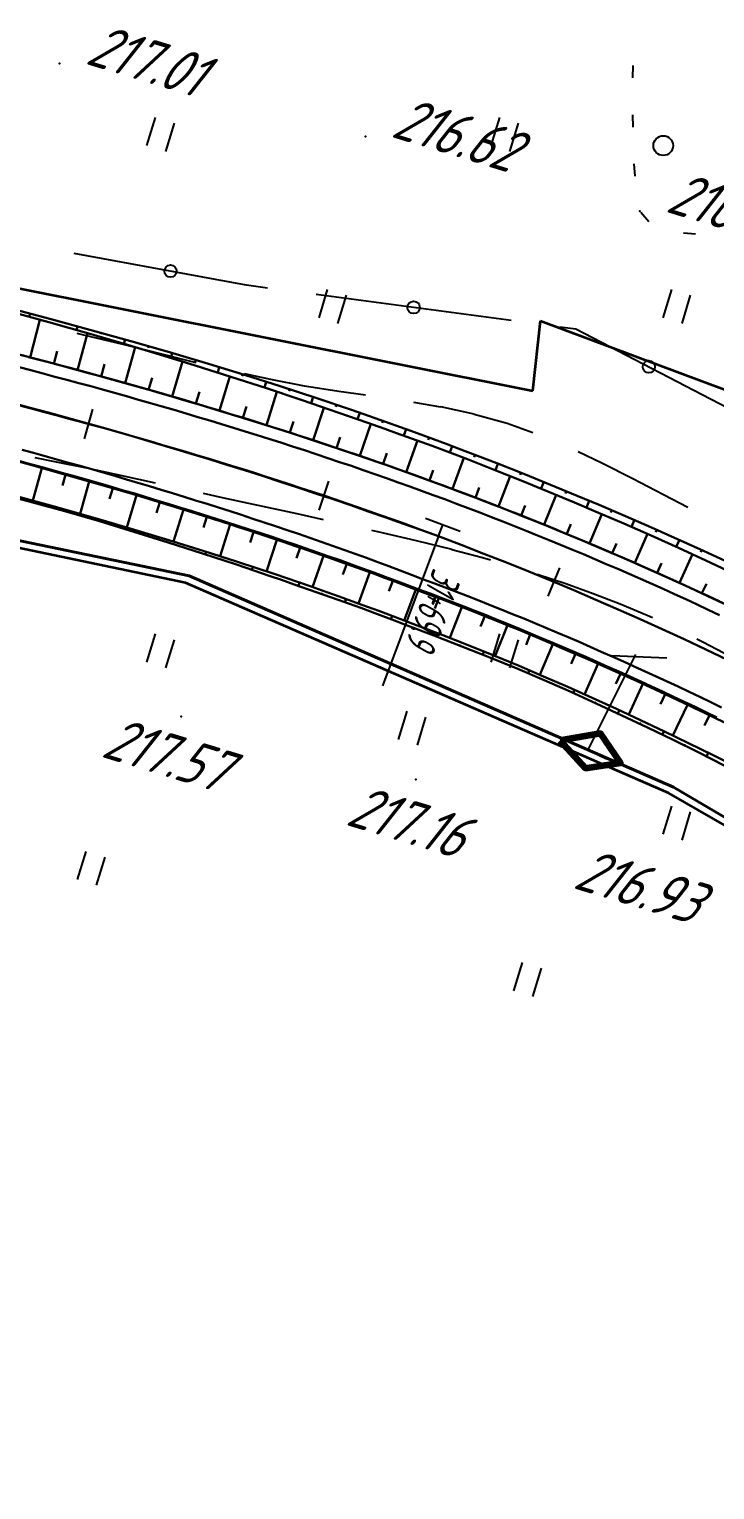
# Model space of a CAD drawing. Header units: millimetres. Extents: x -698 to 8131, y -704 to 4503.
# Drawn here: x 2286.4 to 2342.1, y 3281.5 to 3400.3 of the extents above; entities that cross this region are included whole.
import ezdxf

# ---------------------------------------------------------------- set-up
doc = ezdxf.new("R2010")
doc.units = ezdxf.units.MM
doc.linetypes.add('CONTI', pattern=[0])
for name, color, linetype, lineweight in [('10', 1, 'Continuous', 35), ('КОПИЯ_ОСЬ_13_ОТКОСЫ', 7, 'Continuous', 30), ('КОПИЯ_ОСЬ_ГРАНИЦЫ_ПОЛОС', 7, 'Continuous', 30), ('ОСЬ_ВЕРХ_ПОКРЫТИЯ_ГРАНИЦЫ_ПОЛОС', 7, 'Continuous', 30), ('ОСЬ_ВЕРХ_ПОКРЫТИЯ_ОСЬ', 1, 'Continuous', 30)]:
    doc.layers.add(name, color=color, linetype=linetype, lineweight=lineweight)
for name, color, linetype in [('_Ростелеком', 6, 'Continuous'), ('PI_OTDEFAULT', 172, 'CONTI'), ('PI_TTDEFAULT', 5, 'CONTI'), ('PLN_O', 7, 'CONTI'), ('SIT_LDEFAULT', 7, 'CONTI'), ('ZAPSKDEFAULT', 7, 'CONTI'), ('ОСЬ_ВЕРХ_ПОКРЫТИЯ_ПИКЕТЫ', 1, 'Continuous'), ('ОСЬ_ВЕРХ_ПОКРЫТИЯ_РАЗБИВКА_КРИВ', 1, 'Continuous'), ('разметка', 7, 'Continuous')]:
    doc.layers.add(name, color=color, linetype=linetype)
doc.styles.add('eskd', font='isocpeui.ttf', dxfattribs={"width": 1.2})
doc.styles.get("Standard").update_dxf_attribs({"font": 'isocpeui.ttf'})
doc.styles.add('STYLE1', font='isocpeui.ttf', dxfattribs={"width": 0.9})
doc.linetypes.add('кабель_связи_проект.', pattern='A,10,-1,["/",STYLE1,S=3,R=0,X=0,Y=-1.5],-4.1', length=15.1)

# ---------------------------------------------------------------- blocks, each defined once
blk = doc.blocks.new('BL_2011')
at = {"color": 0}
for p, q in [((0, 0), (0, 2.4)), ((1.6, 0), (1.6, 2.4))]:
    blk.add_line(p, q, dxfattribs=at)
blk = doc.blocks.new('BL_2002')
at = {"color": 0}
blk.add_circle((0, 0), 0.8, dxfattribs=at)

msp = doc.modelspace()

# ---------------------------------------------------------------- linework, layer by layer
at = {"layer": '10'}
for points in [[(2141.8, 3408.07), (2216.55, 3392.8), (2263.27, 3383.66), (2327.33, 3370.89), (2327.94, 3376.59), (2354.99, 3366.48), (2380.91, 3351.07), (2408.59, 3327.21), (2444.31, 3286.75), (2473.71, 3241.11), (2495.67, 3193.46), (2512.75, 3149.97), (2512.75, 3149.97), (2597.5, 3024.69), (2712.63, 2889.22), (2781.31, 2835.2), (2837.99, 2782.75), (2867.96, 2764.36), (2948.25, 2701.49), (2981.85, 2680.24), (3061.58, 2646.56), (3212.79, 2609.87)], [(2700.54, 2872.25), (2645.98, 2933.87), (2603.84, 2982.23), (2584.73, 3006.65), (2575.9, 3017.94), (2574.84, 3019.51), (2545.45, 3062.98), (2518.98, 3099.94), (2500.35, 3115), (2486.13, 3135.93), (2472.17, 3192.89), (2452.9, 3232.37), (2449.49, 3239.37), (2421.5, 3277.62), (2391.93, 3307.41), (2338.39, 3338.18), (2299.07, 3355.29), (2224.74, 3370.8), (2162.78, 3383.77), (2086.08, 3399.1)]]:
    msp.add_lwpolyline(points, dxfattribs=at)
at = {"layer": '_Ростелеком', "linetype": 'кабель_связи_проект.', "lineweight": 40, "ltscale": 0.25}
msp.add_lwpolyline([(2116.88, 3393.62), (2299.36, 3355.85), (2338.77, 3338.66), (2391.92, 3307.42), (2421.5, 3277.62), (2449.49, 3239.37), (2449.49, 3239.37), (2459.48, 3220.23), (2472.62, 3193.32), (2491.02, 3138.52), (2518.98, 3099.94), (2545.45, 3062.98), (2564.44, 3034.9), (2576.39, 3018.52), (2615.36, 2969.79), (2659.47, 2919.35), (2688.57, 2886.45), (2711.71, 2861.19)], dxfattribs=at)
at = {"layer": '_Ростелеком', "ltscale": 0.25}
for points in [[(2335.67, 3349.44), (2331.79, 3341.7), (2333.32, 3340.98)], [(2333.74, 3349.37), (2338.22, 3349.18)]]:
    msp.add_lwpolyline(points, dxfattribs=at)
at = {"layer": '_Ростелеком', "lineweight": 100, "ltscale": 0.25}
msp.add_lwpolyline([(2329.55, 3342.47), (2331.62, 3340.21), (2334.45, 3340.65), (2332.82, 3343.03), (2329.55, 3342.47)], dxfattribs=at)
at = {"layer": 'PI_TTDEFAULT', "color": 5}
for p in [(2288.82, 3397.52, 217.01), (2313.7, 3391.58, 216.62), (2336.04, 3385.49, 216.29), (2298.71, 3344.41, 217.57), (2317.81, 3339.29, 217.16), (2332.91, 3332.94, 216.93)]:
    msp.add_point(p, dxfattribs=at)
at = {"layer": 'PLN_O'}
for p, q in [((2289.98, 3382.08), (2303.83, 3379.53)), ((2303.83, 3379.53), (2305.73, 3379.28)), ((2309.7, 3378.74), (2325.56, 3376.63)), ((2329.52, 3376.1), (2330.83, 3375.93)), ((2330.83, 3375.93), (2343.86, 3369.17))]:
    msp.add_line(p, q, dxfattribs=at)
for centre in [(2297.85, 3380.63), (2317.63, 3377.68), (2336.76, 3372.85)]:
    msp.add_circle(centre, 0.5, dxfattribs=at)
at = {"layer": 'SIT_LDEFAULT', "color": 7}
for p, q in [((2335.45, 3397.34), (2335.44, 3396.34)), ((2335.43, 3393.34), (2335.45, 3392.34)), ((2335.55, 3389.34), (2335.61, 3388.34)), ((2336.11, 3385.41), (2336.76, 3384.65)), ((2339.57, 3383.73), (2340.57, 3383.65)), ((2290.8, 3375.42), (2290.25, 3375.55)), ((2293.99, 3374.66), (2290.8, 3375.43)), ((2297.14, 3373.87), (2293.99, 3374.65)), ((2299.95, 3373.18), (2297.14, 3373.87)), ((2306.01, 3371.8), (2303.86, 3372.28)), ((2308.76, 3371.28), (2306.01, 3371.8)), ((2311.53, 3370.85), (2308.76, 3371.28)), ((2313.71, 3370.54), (2311.53, 3370.85)), ((2319.85, 3369.57), (2317.65, 3369.95)), ((2322.56, 3368.99), (2319.85, 3369.58)), ((2325.23, 3368.23), (2322.56, 3368.98)), ((2327.33, 3367.48), (2325.23, 3368.24)), ((2332.94, 3365.01), (2331.01, 3365.93)), ((2286.81, 3365.46), (2288.42, 3365.15)), ((2288.42, 3365.15), (2291.15, 3364.59)), ((2335.45, 3363.74), (2332.94, 3365.01)), ((2291.15, 3364.59), (2293.88, 3364.01)), ((2293.88, 3364.01), (2296.6, 3363.42)), ((2337.95, 3362.43), (2335.45, 3363.74)), ((2300.51, 3362.57), (2302.06, 3362.23)), ((2339.93, 3361.4), (2337.95, 3362.43)), ((2302.06, 3362.22), (2304.96, 3361.59)), ((2304.96, 3361.59), (2308.12, 3360.91)), ((2308.12, 3360.91), (2310.28, 3360.44)), ((2314.19, 3359.56), (2314.69, 3359.45)), ((2314.69, 3359.46), (2317.84, 3358.73)), ((2317.84, 3358.73), (2320.74, 3358.01)), ((2320.74, 3358), (2323.24, 3357.33)), ((2323.24, 3357.34), (2323.89, 3357.15)), ((2327.72, 3355.99), (2327.76, 3355.98)), ((2327.76, 3355.97), (2330.01, 3355.22)), ((2330.01, 3355.22), (2332.24, 3354.42)), ((2332.24, 3354.42), (2334.44, 3353.58)), ((2334.44, 3353.57), (2336.62, 3352.66)), ((2336.62, 3352.66), (2337.06, 3352.46)), ((2340.67, 3350.73), (2341.15, 3350.49)), ((2341.15, 3350.49), (2343.99, 3349))]:
    msp.add_line(p, q, dxfattribs=at)
at = {"layer": 'КОПИЯ_ОСЬ_13_ОТКОСЫ'}
for points in [[(2284.69, 3377.36), (2287.96, 3376.47), (2291.21, 3375.54), (2294.09, 3374.71), (2296.96, 3373.85), (2299.86, 3372.96), (2302.76, 3372.04), (2305.66, 3371.1), (2308.55, 3370.14), (2313.83, 3368.31), (2315.28, 3367.8), (2316.24, 3367.46), (2319.13, 3366.41), (2322, 3365.33), (2324.19, 3364.47), (2326.37, 3363.6), (2328.55, 3362.71), (2330.72, 3361.81), (2332.48, 3361.06), (2334.72, 3360.1), (2336.95, 3359.12), (2339.17, 3358.12), (2341.39, 3357.1), (2343.59, 3356.07)], [(2284.69, 3377.36), (2287.96, 3376.47), (2291.21, 3375.54), (2294.09, 3374.71), (2296.96, 3373.85), (2299.86, 3372.96), (2302.76, 3372.04), (2305.66, 3371.1), (2308.55, 3370.14), (2313.83, 3368.31), (2315.28, 3367.8), (2316.24, 3367.46), (2319.13, 3366.41), (2322, 3365.33), (2324.19, 3364.47), (2326.37, 3363.6), (2328.55, 3362.71), (2330.72, 3361.81), (2332.48, 3361.06), (2334.72, 3360.1), (2336.95, 3359.12), (2339.17, 3358.12), (2341.39, 3357.1), (2343.59, 3356.07)], [(2284.76, 3377.61), (2288.03, 3376.75), (2291.3, 3375.86), (2295.12, 3374.79), (2298.04, 3373.95), (2300.95, 3373.08), (2303.87, 3372.18), (2306.77, 3371.26), (2309.67, 3370.32), (2312.57, 3369.35), (2314.5, 3368.67), (2317.4, 3367.64), (2320.28, 3366.58), (2321.24, 3366.21), (2324.39, 3365), (2326.58, 3364.14), (2328.77, 3363.25), (2330.94, 3362.36), (2332.71, 3361.61), (2334.85, 3360.71), (2336.98, 3359.78), (2339.1, 3358.84), (2341.21, 3357.89), (2343.32, 3356.91)], [(2286.43, 3377.17), (2286.36, 3376.91)], [(2286.43, 3373.61), (2287.22, 3376.67)], [(2288.36, 3376.66), (2288.34, 3376.57)], [(2290.29, 3376.14), (2290.21, 3375.83)], [(2290.29, 3372.57), (2291.1, 3375.58)], [(2292.22, 3375.6), (2292.19, 3375.5)], [(2294.15, 3375.06), (2294.05, 3374.72)], [(2294.15, 3371.52), (2294.97, 3374.45)], [(2296.07, 3374.52), (2296.04, 3374.4)], [(2284.37, 3374.14), (2287.62, 3373.3), (2293.23, 3371.78), (2296.13, 3370.96), (2299.03, 3370.12), (2301.92, 3369.25), (2304.8, 3368.37), (2307.68, 3367.45), (2310.55, 3366.51), (2313.19, 3365.62), (2315.82, 3364.71), (2318.88, 3363.61), (2321.93, 3362.48), (2324.05, 3361.67), (2326.17, 3360.84), (2328.27, 3359.99), (2330.37, 3359.13), (2332.47, 3358.25), (2334.55, 3357.36), (2336.63, 3356.45), (2338.71, 3355.52), (2340.77, 3354.57), (2342.83, 3353.61)], [(2288.36, 3373.1), (2288.63, 3374.11)], [(2292.22, 3372.05), (2292.49, 3373.05)], [(2297.99, 3373.96), (2297.88, 3373.57)], [(2297.99, 3370.42), (2298.83, 3373.28)], [(2299.91, 3373.39), (2299.87, 3373.26)], [(2296.07, 3370.98), (2296.35, 3371.95)], [(2301.82, 3372.81), (2301.69, 3372.38)], [(2301.83, 3369.28), (2302.67, 3372.07)], [(2303.73, 3372.22), (2303.69, 3372.08)], [(2299.91, 3369.86), (2300.2, 3370.81)], [(2305.64, 3371.63), (2305.49, 3371.16)], [(2305.65, 3368.1), (2306.51, 3370.82)], [(2307.55, 3371.02), (2307.5, 3370.86)], [(2303.74, 3368.7), (2304.03, 3369.62)], [(2309.45, 3370.39), (2309.28, 3369.88)], [(2309.46, 3366.87), (2310.33, 3369.52)], [(2311.34, 3369.76), (2311.29, 3369.59)], [(2307.56, 3367.49), (2307.85, 3368.4)], [(2313.24, 3369.11), (2313.05, 3368.58)], [(2315.13, 3368.45), (2315.06, 3368.28)], [(2311.36, 3366.24), (2311.65, 3367.12)], [(2313.25, 3365.6), (2314.14, 3368.2)], [(2317.01, 3367.78), (2316.82, 3367.25)], [(2318.89, 3367.09), (2318.82, 3366.92)], [(2317.03, 3364.28), (2317.94, 3366.84)], [(2320.76, 3366.39), (2320.56, 3365.87)], [(2283.19, 3365.76), (2286.38, 3364.9), (2291.9, 3363.34), (2294.73, 3362.51), (2297.56, 3361.66), (2300.37, 3360.78), (2303.18, 3359.89), (2307.83, 3358.34), (2312.48, 3356.71), (2315.25, 3355.7), (2318.01, 3354.66), (2320.05, 3353.89), (2322.08, 3353.1), (2324.1, 3352.3), (2326.12, 3351.48), (2328.13, 3350.64), (2330.13, 3349.79), (2332.13, 3348.93), (2334.12, 3348.04), (2336.11, 3347.14), (2338.08, 3346.23), (2340.05, 3345.3), (2342.01, 3344.36), (2343.97, 3343.4)], [(2315.14, 3364.95), (2315.44, 3365.81)], [(2320.78, 3362.91), (2321.72, 3365.43)], [(2322.63, 3365.68), (2322.56, 3365.5)], [(2324.49, 3364.96), (2324.29, 3364.43)], [(2287.38, 3364.61), (2286.64, 3361.97)], [(2289.31, 3364.07), (2289.06, 3363.19)], [(2291.23, 3363.53), (2290.49, 3360.89)], [(2318.91, 3363.6), (2319.22, 3364.45)], [(2324.52, 3361.48), (2325.48, 3363.96)], [(2326.36, 3364.23), (2326.29, 3364.05)], [(2328.21, 3363.48), (2327.99, 3362.94)], [(2283.36, 3362.68), (2286.53, 3361.84), (2289.24, 3361.1), (2292.06, 3360.28), (2294.86, 3359.43), (2297.65, 3358.56), (2300.44, 3357.67), (2303.21, 3356.76), (2305.97, 3355.82), (2306.89, 3355.51), (2307.9, 3355.15), (2311.5, 3353.91), (2312.41, 3353.58), (2313.33, 3353.24), (2314.69, 3352.73), (2316.06, 3352.21), (2316.96, 3351.86), (2319.26, 3350.99), (2321.56, 3350.11), (2323.84, 3349.21), (2326.11, 3348.29), (2328.24, 3347.37), (2330.36, 3346.43), (2332.47, 3345.48), (2334.57, 3344.5), (2336.66, 3343.51), (2338.74, 3342.5), (2340.82, 3341.48), (2342.89, 3340.43)], [(2285.22, 3362.36), (2288.38, 3361.49), (2292.1, 3360.43), (2294.91, 3359.6), (2297.71, 3358.75), (2300.5, 3357.89), (2303.29, 3356.99), (2306.29, 3356), (2309.28, 3354.97), (2310.2, 3354.65), (2311.58, 3354.16), (2313.42, 3353.5), (2314.79, 3353), (2316.16, 3352.48), (2317.91, 3351.82), (2319.99, 3351.02), (2322.07, 3350.21), (2324.15, 3349.37), (2326.21, 3348.52), (2328.2, 3347.67), (2330.18, 3346.81), (2332.16, 3345.93), (2334.13, 3345.03), (2336.09, 3344.11), (2338.04, 3343.19), (2339.99, 3342.24), (2341.93, 3341.28), (2343.86, 3340.31)], [(2293.16, 3362.98), (2292.9, 3362.1)], [(2295.07, 3362.41), (2294.29, 3359.79)], [(2322.65, 3362.2), (2322.97, 3363.04)], [(2328.24, 3360.01), (2329.22, 3362.44)], [(2330.06, 3362.72), (2329.99, 3362.54)], [(2287.28, 3361.64), (2287.29, 3361.69)], [(2289.21, 3361.11), (2289.24, 3361.24)], [(2296.99, 3361.83), (2296.72, 3360.96)], [(2298.9, 3361.24), (2298.09, 3358.64)], [(2326.38, 3360.75), (2326.71, 3361.58)], [(2331.91, 3361.95), (2331.68, 3361.4)], [(2333.75, 3361.18), (2333.67, 3360.99)], [(2291.13, 3360.55), (2291.14, 3360.6)], [(2293.04, 3359.98), (2293.09, 3360.14)], [(2300.81, 3360.65), (2300.53, 3359.78)], [(2302.71, 3360.04), (2301.88, 3357.45)], [(2330.09, 3359.25), (2330.42, 3360.06)], [(2331.94, 3358.48), (2332.94, 3360.87)], [(2335.59, 3360.39), (2335.35, 3359.83)], [(2294.96, 3359.4), (2294.97, 3359.45)], [(2296.87, 3358.81), (2296.93, 3358.99)], [(2304.61, 3359.41), (2304.33, 3358.55)], [(2306.51, 3358.78), (2305.66, 3356.21)], [(2335.61, 3356.9), (2336.64, 3359.26)], [(2337.42, 3359.59), (2337.34, 3359.4)], [(2339.25, 3358.78), (2338.99, 3358.2)], [(2298.77, 3358.21), (2298.79, 3358.27)], [(2300.68, 3357.59), (2300.75, 3357.81)], [(2308.41, 3358.14), (2308.11, 3357.29)], [(2333.78, 3357.7), (2334.12, 3358.49)], [(2339.26, 3355.27), (2340.32, 3357.6)], [(2341.07, 3357.95), (2340.98, 3357.76)], [(2302.58, 3356.97), (2302.6, 3357.04)], [(2304.47, 3356.33), (2304.56, 3356.58)], [(2310.29, 3357.48), (2309.4, 3354.93)], [(2312.18, 3356.82), (2311.88, 3355.97)], [(2337.44, 3356.09), (2337.79, 3356.87)], [(2306.37, 3355.69), (2306.39, 3355.77)], [(2308.26, 3355.03), (2308.35, 3355.3)], [(2314.06, 3356.14), (2313.13, 3353.6)], [(2315.94, 3355.44), (2315.62, 3354.6)], [(2341.08, 3354.43), (2341.44, 3355.21)], [(2310.15, 3354.38), (2310.18, 3354.47)], [(2312.03, 3353.72), (2312.13, 3353.97)], [(2317.81, 3354.73), (2316.85, 3352.22)], [(2319.68, 3354.03), (2319.36, 3353.19)], [(2313.91, 3353.02), (2313.94, 3353.1)], [(2321.55, 3353.31), (2320.57, 3350.8)], [(2315.78, 3352.31), (2315.88, 3352.59)], [(2317.65, 3351.6), (2317.68, 3351.69)], [(2323.41, 3352.57), (2323.07, 3351.74)], [(2325.26, 3351.83), (2324.25, 3349.33)], [(2319.52, 3350.9), (2319.62, 3351.17)], [(2327.11, 3351.07), (2326.77, 3350.24)], [(2321.39, 3350.18), (2321.42, 3350.27)], [(2323.25, 3349.45), (2323.35, 3349.7)], [(2328.96, 3350.29), (2327.9, 3347.8)], [(2330.79, 3349.51), (2330.44, 3348.68)], [(2325.1, 3348.7), (2325.14, 3348.78)], [(2326.95, 3347.93), (2327.05, 3348.17)], [(2332.63, 3348.71), (2331.53, 3346.21)], [(2328.78, 3347.13), (2328.82, 3347.21)], [(2334.45, 3347.89), (2334.08, 3347.06)], [(2336.28, 3347.07), (2335.13, 3344.56)], [(2330.61, 3346.32), (2330.72, 3346.57)], [(2338.09, 3346.23), (2337.7, 3345.4)], [(2332.43, 3345.49), (2332.47, 3345.57)], [(2334.25, 3344.65), (2334.37, 3344.92)], [(2339.9, 3345.37), (2338.71, 3342.87)], [(2341.7, 3344.51), (2341.3, 3343.67)], [(2336.06, 3343.8), (2336.1, 3343.89)], [(2337.86, 3342.93), (2337.99, 3343.21)], [(2339.66, 3342.06), (2339.7, 3342.15)], [(2341.45, 3341.16), (2341.59, 3341.45)]]:
    msp.add_lwpolyline(points, dxfattribs=at)
at = {"layer": 'КОПИЯ_ОСЬ_ГРАНИЦЫ_ПОЛОС'}
for points in [[(2285.78, 3373.78), (2286.76, 3373.52), (2287.73, 3373.27), (2288.71, 3373.01), (2289.68, 3372.75), (2290.65, 3372.49), (2291.63, 3372.22), (2292.6, 3371.95), (2293.57, 3371.68), (2294.54, 3371.41), (2295.52, 3371.13), (2296.49, 3370.86), (2297.46, 3370.58), (2298.43, 3370.29), (2299.4, 3370.01), (2300.36, 3369.72), (2301.33, 3369.43), (2302.3, 3369.14), (2303.27, 3368.84), (2304.23, 3368.54), (2305.2, 3368.24), (2306.16, 3367.94), (2307.12, 3367.63), (2308.09, 3367.32), (2309.05, 3367.01), (2310.01, 3366.69), (2310.97, 3366.37), (2311.93, 3366.05), (2312.89, 3365.72), (2313.85, 3365.4), (2314.8, 3365.06), (2315.76, 3364.73), (2316.71, 3364.39), (2317.67, 3364.05), (2318.62, 3363.71), (2319.57, 3363.36), (2320.52, 3363.01), (2321.47, 3362.65), (2322.42, 3362.29), (2323.37, 3361.93), (2324.31, 3361.57), (2325.26, 3361.2), (2326.2, 3360.83), (2327.14, 3360.45), (2328.08, 3360.07), (2329.02, 3359.69), (2329.96, 3359.3), (2330.9, 3358.92), (2331.83, 3358.52), (2332.76, 3358.13), (2333.7, 3357.73), (2334.63, 3357.33), (2335.56, 3356.92), (2336.48, 3356.51), (2337.41, 3356.1), (2338.34, 3355.69), (2339.26, 3355.27), (2340.18, 3354.85), (2341.1, 3354.42), (2342.02, 3353.99), (2342.94, 3353.56)], [(2285.52, 3365.19), (2286.47, 3364.94), (2287.41, 3364.68), (2288.35, 3364.42), (2289.3, 3364.15), (2290.24, 3363.89), (2291.18, 3363.62), (2292.12, 3363.35), (2293.06, 3363.08), (2294, 3362.8), (2294.94, 3362.53), (2295.87, 3362.25), (2296.81, 3361.96), (2297.74, 3361.68), (2298.68, 3361.39), (2299.61, 3361.1), (2300.54, 3360.81), (2301.47, 3360.52), (2302.4, 3360.22), (2303.33, 3359.92), (2304.26, 3359.62), (2305.19, 3359.32), (2306.11, 3359.01), (2307.04, 3358.7), (2307.96, 3358.39), (2308.88, 3358.07), (2309.81, 3357.75), (2310.73, 3357.43), (2311.64, 3357.11), (2312.56, 3356.78), (2313.48, 3356.45), (2314.39, 3356.12), (2315.31, 3355.78), (2316.22, 3355.44), (2317.13, 3355.1), (2318.04, 3354.75), (2318.96, 3354.41), (2319.87, 3354.06), (2320.79, 3353.71), (2321.7, 3353.36), (2322.61, 3353), (2323.52, 3352.64), (2324.42, 3352.27), (2325.33, 3351.91), (2326.23, 3351.54), (2327.14, 3351.16), (2328.04, 3350.79), (2328.94, 3350.41), (2329.84, 3350.03), (2330.74, 3349.64), (2331.64, 3349.25), (2332.53, 3348.86), (2333.42, 3348.46), (2334.32, 3348.07), (2335.21, 3347.66), (2336.1, 3347.26), (2336.99, 3346.85), (2337.87, 3346.44), (2338.76, 3346.02), (2339.64, 3345.61), (2340.52, 3345.19), (2341.4, 3344.76), (2342.28, 3344.34)]]:
    msp.add_lwpolyline(points, dxfattribs=at)
at = {"layer": 'ОСЬ_ВЕРХ_ПОКРЫТИЯ_ГРАНИЦЫ_ПОЛОС', "linetype": 'Continuous'}
for points in [[(2286.31, 3373.64), (2287.28, 3373.39), (2288.26, 3373.13), (2289.23, 3372.87), (2290.2, 3372.61), (2291.18, 3372.34), (2292.15, 3372.08), (2293.12, 3371.81), (2294.09, 3371.54), (2295.06, 3371.26), (2296.03, 3370.99), (2297, 3370.71), (2297.97, 3370.43), (2298.94, 3370.14), (2299.91, 3369.86), (2300.88, 3369.57), (2301.84, 3369.28), (2302.81, 3368.98), (2303.78, 3368.69), (2304.74, 3368.39), (2305.7, 3368.08), (2306.67, 3367.78), (2307.63, 3367.47), (2308.59, 3367.16), (2309.55, 3366.84), (2310.51, 3366.53), (2311.47, 3366.2), (2312.43, 3365.88), (2313.39, 3365.55), (2314.34, 3365.22), (2315.3, 3364.89), (2316.25, 3364.55), (2317.21, 3364.22), (2318.16, 3363.87), (2319.11, 3363.53), (2320.06, 3363.18), (2321.01, 3362.82), (2321.96, 3362.47), (2322.91, 3362.11), (2323.85, 3361.74), (2324.8, 3361.38), (2325.74, 3361.01), (2326.68, 3360.63), (2327.62, 3360.26), (2328.56, 3359.88), (2329.5, 3359.49), (2330.44, 3359.11), (2331.37, 3358.72), (2332.3, 3358.32), (2333.24, 3357.93), (2334.17, 3357.53), (2335.1, 3357.12), (2336.02, 3356.72), (2336.95, 3356.31), (2337.88, 3355.89), (2338.8, 3355.48), (2339.72, 3355.06), (2340.64, 3354.64), (2341.56, 3354.21), (2342.48, 3353.78)], [(2342.51, 3352.66), (2341.6, 3353.09), (2340.68, 3353.52), (2339.76, 3353.94), (2338.84, 3354.36), (2337.92, 3354.78), (2337, 3355.19), (2336.08, 3355.6), (2335.16, 3356.01), (2334.23, 3356.41), (2333.3, 3356.81), (2332.37, 3357.21), (2331.44, 3357.6), (2330.51, 3357.99), (2329.58, 3358.38), (2328.64, 3358.76), (2327.71, 3359.14), (2326.77, 3359.52), (2325.83, 3359.9), (2324.89, 3360.27), (2323.95, 3360.63), (2323.01, 3361), (2322.07, 3361.36), (2321.12, 3361.71), (2320.17, 3362.07), (2319.23, 3362.42), (2318.28, 3362.77), (2317.33, 3363.11), (2316.38, 3363.45), (2315.43, 3363.79), (2314.47, 3364.12), (2313.52, 3364.45), (2312.57, 3364.78), (2311.61, 3365.1), (2310.65, 3365.42), (2309.7, 3365.74), (2308.74, 3366.06), (2307.78, 3366.37), (2306.82, 3366.68), (2305.86, 3366.98), (2304.9, 3367.29), (2303.93, 3367.59), (2302.97, 3367.89), (2302.01, 3368.18), (2301.04, 3368.47), (2300.08, 3368.76), (2299.11, 3369.05), (2298.15, 3369.34), (2297.18, 3369.62), (2296.21, 3369.9), (2295.24, 3370.17), (2294.27, 3370.45), (2293.3, 3370.72), (2292.33, 3370.99), (2291.36, 3371.26), (2290.39, 3371.52), (2289.42, 3371.78), (2288.45, 3372.04), (2287.48, 3372.3), (2286.5, 3372.56), (2285.53, 3372.81)]]:
    msp.add_lwpolyline(points, dxfattribs=at)
at = {"layer": 'ОСЬ_ВЕРХ_ПОКРЫТИЯ_ГРАНИЦЫ_ПОЛОС', "linetype": 'Continuous', "lineweight": 30}
for points in [[(2342.68, 3345.15), (2341.8, 3345.57), (2340.91, 3346), (2340.03, 3346.42), (2339.14, 3346.84), (2338.25, 3347.26), (2337.36, 3347.67), (2336.47, 3348.08), (2335.58, 3348.48), (2334.69, 3348.89), (2333.79, 3349.29), (2332.89, 3349.68), (2332, 3350.08), (2331.1, 3350.47), (2330.19, 3350.85), (2329.29, 3351.24), (2328.39, 3351.62), (2327.48, 3352), (2326.58, 3352.37), (2325.67, 3352.74), (2324.76, 3353.11), (2323.85, 3353.47), (2322.94, 3353.84), (2322.03, 3354.19), (2321.11, 3354.55), (2320.2, 3354.9), (2319.28, 3355.25), (2318.36, 3355.59), (2317.45, 3355.94), (2316.54, 3356.29), (2315.62, 3356.63), (2314.71, 3356.97), (2313.79, 3357.3), (2312.87, 3357.63), (2311.95, 3357.96), (2311.03, 3358.29), (2310.11, 3358.61), (2309.18, 3358.93), (2308.26, 3359.25), (2307.33, 3359.56), (2306.4, 3359.88), (2305.48, 3360.19), (2304.55, 3360.49), (2303.62, 3360.8), (2302.69, 3361.1), (2301.75, 3361.4), (2300.82, 3361.69), (2299.89, 3361.98), (2298.95, 3362.28), (2298.01, 3362.56), (2297.08, 3362.85), (2296.14, 3363.13), (2295.2, 3363.41), (2294.26, 3363.69), (2293.32, 3363.97), (2292.38, 3364.24), (2291.44, 3364.52), (2290.49, 3364.78), (2289.55, 3365.05), (2288.61, 3365.32), (2287.66, 3365.58), (2286.71, 3365.84), (2285.77, 3366.1)], [(2342.24, 3344.25), (2341.36, 3344.67), (2340.48, 3345.1), (2339.6, 3345.52), (2338.72, 3345.93), (2337.83, 3346.35), (2336.94, 3346.76), (2336.06, 3347.17), (2335.17, 3347.57), (2334.28, 3347.97), (2333.38, 3348.37), (2332.49, 3348.77), (2331.6, 3349.16), (2330.7, 3349.55), (2329.8, 3349.93), (2328.9, 3350.32), (2328, 3350.7), (2327.1, 3351.07), (2326.2, 3351.45), (2325.29, 3351.82), (2324.39, 3352.18), (2323.48, 3352.55), (2322.57, 3352.91), (2321.66, 3353.26), (2320.75, 3353.62), (2319.84, 3353.97), (2318.93, 3354.31), (2318.01, 3354.66), (2317.1, 3355.01), (2316.18, 3355.35), (2315.27, 3355.69), (2314.36, 3356.03), (2313.45, 3356.36), (2312.53, 3356.69), (2311.61, 3357.02), (2310.7, 3357.34), (2309.78, 3357.67), (2308.86, 3357.99), (2307.93, 3358.3), (2307.01, 3358.62), (2306.09, 3358.93), (2305.16, 3359.24), (2304.24, 3359.54), (2303.31, 3359.84), (2302.38, 3360.15), (2301.45, 3360.44), (2300.52, 3360.74), (2299.59, 3361.03), (2298.66, 3361.32), (2297.72, 3361.61), (2296.79, 3361.89), (2295.85, 3362.18), (2294.92, 3362.46), (2293.98, 3362.73), (2293.04, 3363.01), (2292.1, 3363.28), (2291.16, 3363.55), (2290.22, 3363.82), (2289.28, 3364.09), (2288.34, 3364.35), (2287.39, 3364.62), (2286.45, 3364.88), (2285.51, 3365.14)]]:
    msp.add_lwpolyline(points, dxfattribs=at)
at = {"layer": 'ОСЬ_ВЕРХ_ПОКРЫТИЯ_ОСЬ'}
msp.add_lwpolyline([(2285.68, 3369.67), (2286.63, 3369.42), (2287.59, 3369.17), (2288.54, 3368.91), (2289.5, 3368.65), (2290.45, 3368.39), (2291.41, 3368.13), (2292.36, 3367.87), (2293.31, 3367.6), (2294.26, 3367.33), (2295.21, 3367.06), (2296.17, 3366.79), (2297.11, 3366.51), (2298.06, 3366.23), (2299.01, 3365.95), (2299.96, 3365.67), (2300.91, 3365.38), (2301.85, 3365.09), (2302.8, 3364.8), (2303.74, 3364.51), (2304.68, 3364.21), (2305.63, 3363.91), (2306.57, 3363.61), (2307.51, 3363.3), (2308.45, 3362.99), (2309.39, 3362.68), (2310.33, 3362.37), (2311.26, 3362.05), (2312.2, 3361.73), (2313.13, 3361.41), (2314.07, 3361.08), (2315, 3360.76), (2315.93, 3360.42), (2316.86, 3360.09), (2317.79, 3359.75), (2318.72, 3359.41), (2319.65, 3359.06), (2319.65, 3359.06, -0.226024), (2487.02, 3185.88)], format="xyb", dxfattribs=at)
at = {"layer": 'ОСЬ_ВЕРХ_ПОКРЫТИЯ_ПИКЕТЫ'}
for p, q in [((2290.86, 3366.98), (2291.53, 3369.4)), ((2309.93, 3361.18), (2310.73, 3363.55)), ((2328.57, 3354.2), (2329.53, 3356.51))]:
    msp.add_line(p, q, dxfattribs=at)
at = {"layer": 'ОСЬ_ВЕРХ_ПОКРЫТИЯ_РАЗБИВКА_КРИВ'}
for p, q in [((2318.59, 3360.53), (2321.4, 3359.47)), ((2319.65, 3359.06), (2320, 3360)), ((2319.65, 3359.06), (2315.09, 3346.89))]:
    msp.add_line(p, q, dxfattribs=at)
at = {"layer": 'разметка', "lineweight": 30, "ltscale": 7}
msp.add_lwpolyline([(2232.56, 3381.37), (2232.67, 3381.35, -0.007451), (2273.21, 3372.81, -0.030671), (2319.65, 3359.06, -0.226024), (2487.02, 3185.88, -0.226024)], format="xyb", dxfattribs=at)

# ---------------------------------------------------------------- block references
at = {"layer": 'ZAPSKDEFAULT', "color": 7, "rotation": 342.9999999999999}
for name, p in [('BL_2011', (2295.93, 3390.83)), ('BL_2011', (2323.93, 3390.83)), ('BL_2002', (2337.93, 3390.83)), ('BL_2011', (2309.93, 3376.83)), ('BL_2011', (2337.93, 3376.83)), ('BL_2011', (2295.93, 3348.83)), ('BL_2011', (2323.93, 3348.83)), ('BL_2011', (2316.4, 3342.54)), ('BL_2011', (2337.93, 3334.83)), ('BL_2011', (2290.29, 3331.15)), ('BL_2011', (2325.79, 3322.11))]:
    msp.add_blockref(name, p, dxfattribs=at)

# ---------------------------------------------------------------- texts
at = {"layer": 'PI_OTDEFAULT', "color": 172, "style": 'eskd', "oblique": 10, "width": 0.8}
for s, p in [('217.01', (2290.82, 3397.52)), ('216.62', (2315.69, 3391.58)), ('216.29', (2338.03, 3385.49)), ('217.57', (2292.11, 3341.17)), ('217.16', (2312, 3335.64)), ('216.93', (2330.5, 3330.49))]:
    msp.add_text(s, height=3.5, rotation=343, dxfattribs=at).set_placement(p)
at = {"layer": 'ОСЬ_ВЕРХ_ПОКРЫТИЯ_РАЗБИВКА_КРИВ', "width": 0.6}
msp.add_text('31+69.9', height=2.5, rotation=249.4948, dxfattribs=at).set_placement((2319.24, 3356.55))

doc.saveas('drawing.dxf')
